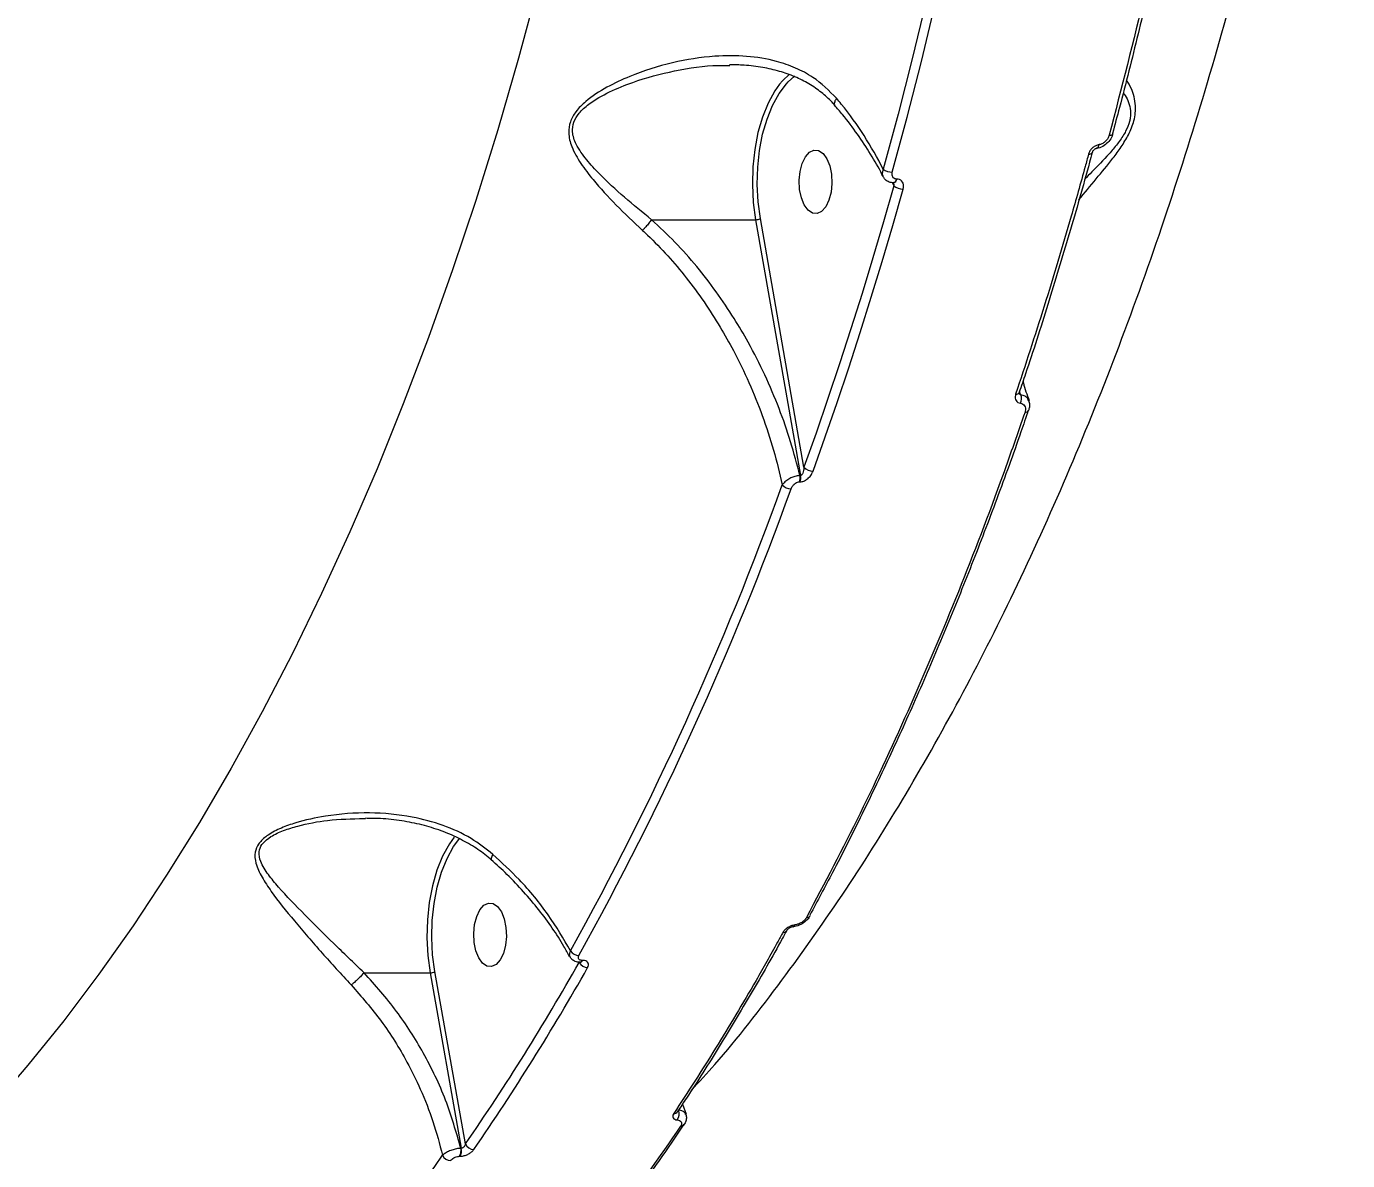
# Model space of a CAD drawing. Header units: millimetres. Extents: x -5517 to 6387, y -5295 to 6147.
# Drawn here: x 2621.5 to 2808.2, y 1159 to 1319.3 of the extents above; entities that cross this region are included whole.
import ezdxf

# ---------------------------------------------------------------- set-up
doc = ezdxf.new("R2010")
doc.units = ezdxf.units.MM
for name, color, linetype in [('DIKOM_ОБЪЕКТ', 7, 'Continuous'), ('DIKOM_РАЗМЕР_ЗОНА', 7, 'Continuous'), ('DIKOM_РАЗМЕР_ОБЪЕКТА', 7, 'Continuous')]:
    doc.layers.add(name, color=color, linetype=linetype)
doc.styles.add('style1', font='arial.ttf', dxfattribs={"width": 0.8})
doc.dimstyles.new('1-50', dxfattribs={"dimtxt": 300, "dimasz": 200, "dimexe": 100, "dimexo": 0, "dimgap": 100, "dimtad": 1, "dimtxsty": 'style1', "dimcen": 200, "dimclrd": 7, "dimclre": 7, "dimclrt": 7, "dimadec": 1, "dimazin": 2, "dimtfac": 1, "dimtmove": 0, "dimatfit": 2, "dimfxl": 0, "dimlwd": 25, "dimlwe": 18, "dimarcsym": 0})

# ---------------------------------------------------------------- blocks, each defined once
blk = doc.blocks.new('*D0')
at = {"layer": 'Defpoints', "color": 0, "transparency": 16777216}
for p in [(3079.07, 4135.26), (-4405.35, -2652.69), (-1397.56, -2652.69)]:
    blk.add_point(p, dxfattribs=at)
at = {"layer": 'DIKOM_РАЗМЕР_ОБЪЕКТА', "color": 7, "lineweight": 18, "transparency": 16777216}
for p, q in [((3079.07, 4135.26), (-4505.35, 4135.26)), ((-1397.56, -2652.69), (-4505.35, -2652.69))]:
    blk.add_line(p, q, dxfattribs=at)
at = {"layer": 'DIKOM_РАЗМЕР_ОБЪЕКТА', "color": 7, "lineweight": 25, "transparency": 16777216}
blk.add_line((-4405.35, 3935.26), (-4405.35, -2452.69), dxfattribs=at)
at = {"layer": 'DIKOM_РАЗМЕР_ОБЪЕКТА', "color": 7, "transparency": 16777216}
for points in [[(-4438.68, 3935.26), (-4372.02, 3935.26), (-4405.35, 4135.26)], [(-4438.68, -2452.69), (-4372.02, -2452.69), (-4405.35, -2652.69)]]:
    blk.add_solid(points, dxfattribs=at)
at = {"layer": 'DIKOM_РАЗМЕР_ОБЪЕКТА', "color": 7, "transparency": 16777216, "insert": (-4658.52, 741.29), "char_height": 300, "attachment_point": 5, "rotation": 90, "style": 'style1'}
blk.add_mtext('6800', dxfattribs=at)
blk = doc.blocks.new('*D1')
at = {"layer": 'Defpoints', "color": 0, "transparency": 16777216}
for p in [(2817.72, 6146.72), (-5067.27, -4152.08), (-1897.56, -4152.08)]:
    blk.add_point(p, dxfattribs=at)
at = {"layer": 'DIKOM_РАЗМЕР_ЗОНА', "color": 7, "lineweight": 18, "transparency": 16777216}
for p, q in [((2817.72, 6146.72), (-5167.27, 6146.72)), ((-1897.56, -4152.08), (-5167.27, -4152.08))]:
    blk.add_line(p, q, dxfattribs=at)
at = {"layer": 'DIKOM_РАЗМЕР_ЗОНА', "color": 7, "lineweight": 25, "transparency": 16777216}
blk.add_line((-5067.27, 5946.72), (-5067.27, -3952.08), dxfattribs=at)
at = {"layer": 'DIKOM_РАЗМЕР_ЗОНА', "color": 7, "transparency": 16777216}
for points in [[(-5100.61, 5946.72), (-5033.94, 5946.72), (-5067.27, 6146.72)], [(-5100.61, -3952.08), (-5033.94, -3952.08), (-5067.27, -4152.08)]]:
    blk.add_solid(points, dxfattribs=at)
at = {"layer": 'DIKOM_РАЗМЕР_ЗОНА', "color": 7, "transparency": 16777216, "insert": (-5320.45, 939.42), "char_height": 300, "attachment_point": 5, "rotation": 90, "style": 'style1'}
blk.add_mtext('10200', dxfattribs=at)
blk = doc.blocks.new('*D2')
at = {"layer": 'Defpoints', "color": 0, "transparency": 16777216}
for p in [(4491.49, 3838.97), (-2445.56, 374.31), (4491.49, -4687.8)]:
    blk.add_point(p, dxfattribs=at)
at = {"layer": 'DIKOM_РАЗМЕР_ОБЪЕКТА', "color": 7, "lineweight": 18, "transparency": 16777216}
for p, q in [((4491.49, 3838.97), (4491.49, -4787.8)), ((-2445.56, 374.31), (-2445.56, -4787.8))]:
    blk.add_line(p, q, dxfattribs=at)
at = {"layer": 'DIKOM_РАЗМЕР_ОБЪЕКТА', "color": 7, "lineweight": 25, "transparency": 16777216}
blk.add_line((-2245.56, -4687.8), (4291.49, -4687.8), dxfattribs=at)
at = {"layer": 'DIKOM_РАЗМЕР_ОБЪЕКТА', "color": 7, "transparency": 16777216}
for points in [[(-2245.56, -4654.47), (-2245.56, -4721.14), (-2445.56, -4687.8)], [(4291.49, -4654.47), (4291.49, -4721.14), (4491.49, -4687.8)]]:
    blk.add_solid(points, dxfattribs=at)
at = {"layer": 'DIKOM_РАЗМЕР_ОБЪЕКТА', "color": 7, "transparency": 16777216, "insert": (1022.97, -4434.63), "char_height": 300, "attachment_point": 5, "style": 'style1'}
blk.add_mtext('6900', dxfattribs=at)
blk = doc.blocks.new('*D3')
at = {"layer": 'Defpoints', "color": 0, "transparency": 16777216}
for p in [(6386.85, 4728.17), (-4131.44, -152.69), (6386.85, -5195.35)]:
    blk.add_point(p, dxfattribs=at)
at = {"layer": 'DIKOM_РАЗМЕР_ЗОНА', "color": 7, "lineweight": 18, "transparency": 16777216}
for p, q in [((6386.85, 4728.17), (6386.85, -5295.35)), ((-4131.44, -152.69), (-4131.44, -5295.35))]:
    blk.add_line(p, q, dxfattribs=at)
at = {"layer": 'DIKOM_РАЗМЕР_ЗОНА', "color": 7, "lineweight": 25, "transparency": 16777216}
blk.add_line((-3931.44, -5195.35), (6186.85, -5195.35), dxfattribs=at)
at = {"layer": 'DIKOM_РАЗМЕР_ЗОНА', "color": 7, "transparency": 16777216}
for points in [[(-3931.44, -5162.02), (-3931.44, -5228.69), (-4131.44, -5195.35)], [(6186.85, -5162.02), (6186.85, -5228.69), (6386.85, -5195.35)]]:
    blk.add_solid(points, dxfattribs=at)
at = {"layer": 'DIKOM_РАЗМЕР_ЗОНА', "color": 7, "transparency": 16777216, "insert": (1127.71, -4942.18), "char_height": 300, "attachment_point": 5, "style": 'style1'}
blk.add_mtext('10500', dxfattribs=at)

msp = doc.modelspace()

# ---------------------------------------------------------------- linework, layer by layer
at = {"layer": 'DIKOM_ОБЪЕКТ', "color": 7, "linetype": 'Continuous', "lineweight": 15}
for p, q in [((2775.034, 1304.083), (2775.039, 1304.118)), ((2744.517, 1297.706), (2744.489, 1297.706)), ((2743.913, 1297.187), (2744.097, 1296.768)), ((2744.064, 1297.181), (2744.036, 1297.181)), ((2709.858, 1291.959), (2724.567, 1291.959)), ((2724.567, 1291.959), (2730.909, 1255.804)), ((2731.4, 1256.999), (2725.239, 1292.121)), ((2730.753, 1254.904), (2730.842, 1254.904)), ((2730.909, 1255.804), (2730.82, 1255.804)), ((2669.221, 1207.334), (2669.432, 1207.345)), ((2732.267, 1193.599), (2732.289, 1193.649)), ((2729.863, 1192.03), (2729.854, 1192.029)), ((2700.123, 1187.282), (2700.076, 1187.282)), ((2669.244, 1185.541), (2678.577, 1185.541)), ((2678.577, 1185.541), (2682.985, 1160.74)), ((2683.577, 1161.351), (2679.249, 1185.703)), ((2699.775, 1187.021), (2699.728, 1187.021)), ((2714.217, 1166.969), (2714.739, 1165.54)), ((2713.513, 1165.884), (2713.506, 1165.875)), ((2714.466, 1164.072), (2714.498, 1164.126)), ((2682.736, 1159.609), (2682.804, 1159.609)), ((2682.985, 1160.74), (2682.916, 1160.74))]:
    msp.add_line(p, q, dxfattribs=at)
at = {"layer": 'DIKOM_ОБЪЕКТ', "color": 7, "linetype": 'Continuous', "lineweight": 15, "flags": 128}
for points in [[(2756.933, 1363.296), (2755.446, 1355.031), (2753.871, 1346.829), (2752.208, 1338.692), (2750.458, 1330.625), (2748.622, 1322.63), (2746.7, 1314.711), (2744.693, 1306.872), (2742.603, 1299.116)], [(2743.878, 1298.678), (2745.973, 1306.451), (2747.985, 1314.307), (2749.911, 1322.243), (2751.751, 1330.256), (2753.505, 1338.341), (2755.172, 1346.496), (2756.75, 1354.717), (2758.24, 1363)], [(2693.853, 1325.11), (2691.067, 1314.791), (2688.12, 1304.642), (2685.014, 1294.671), (2681.754, 1284.89), (2678.341, 1275.306), (2674.779, 1265.928), (2671.072, 1256.766), (2667.222, 1247.828), (2663.234, 1239.121), (2659.111, 1230.655), (2654.857, 1222.437), (2650.476, 1214.475), (2645.972, 1206.776), (2641.349, 1199.347), (2636.611, 1192.195), (2631.764, 1185.327), (2626.81, 1178.75), (2621.756, 1172.468), (2616.605, 1166.489)], [(2729.337, 1312.542), (2728.357, 1311.601), (2727.948, 1311.113)], [(2727.948, 1311.113), (2727.284, 1310.176), (2726.336, 1308.45), (2725.535, 1306.464), (2724.899, 1304.264), (2724.443, 1301.901), (2724.178, 1299.431), (2724.11, 1296.911), (2724.241, 1294.401), (2724.567, 1291.959)], [(2725.239, 1292.121), (2724.923, 1294.489), (2724.796, 1296.923), (2724.862, 1299.366), (2725.119, 1301.761), (2725.561, 1304.052), (2726.177, 1306.186), (2726.954, 1308.112), (2727.873, 1309.785), (2728.913, 1311.167), (2729.189, 1311.462)], [(2729.189, 1311.462), (2730.049, 1312.225), (2730.089, 1312.254)], [(2774.53, 1303.883), (2774.682, 1303.891), (2774.812, 1303.916), (2774.915, 1303.955), (2774.989, 1304.009), (2775.031, 1304.074), (2775.034, 1304.083)], [(2735.041, 1299.561), (2735.287, 1298.372), (2735.349, 1297.097), (2735.224, 1295.839), (2734.922, 1294.701), (2734.467, 1293.774), (2733.896, 1293.133), (2733.254, 1292.831), (2732.596, 1292.892), (2731.972, 1293.311), (2731.435, 1294.054), (2731.027, 1295.061), (2730.782, 1296.25), (2730.719, 1297.525), (2730.844, 1298.783), (2731.146, 1299.921), (2731.602, 1300.848), (2732.173, 1301.489), (2732.814, 1301.791), (2733.473, 1301.73), (2734.096, 1301.311), (2734.634, 1300.568), (2735.041, 1299.561)], [(2771.614, 1301.233), (2771.772, 1301.242), (2771.906, 1301.269), (2772.011, 1301.312), (2772.083, 1301.37), (2772.121, 1301.441), (2772.121, 1301.442)], [(2772.76, 1302.029), (2772.759, 1302.029), (2772.75, 1302.028)], [(2773.07, 1302.554), (2773.038, 1302.388), (2772.988, 1302.247), (2772.924, 1302.138), (2772.846, 1302.064), (2772.76, 1302.029)], [(2744.097, 1296.768), (2742.636, 1291.65), (2741.139, 1286.571), (2739.605, 1281.534), (2738.035, 1276.539), (2736.429, 1271.587), (2734.787, 1266.679), (2733.111, 1261.816), (2731.4, 1256.999)], [(2732.679, 1256.426), (2734.394, 1261.254), (2736.075, 1266.129), (2737.72, 1271.049), (2739.33, 1276.012), (2740.903, 1281.019), (2742.441, 1286.068), (2743.942, 1291.159), (2745.407, 1296.289)], [(2761.311, 1267.311), (2761.468, 1267.322), (2761.604, 1267.353), (2761.711, 1267.404), (2761.786, 1267.472), (2761.825, 1267.549)], [(2763.143, 1264.981), (2763.145, 1264.986), (2763.154, 1265.026)], [(2681.958, 1204.695), (2681.294, 1203.758), (2680.346, 1202.032), (2679.544, 1200.046), (2678.908, 1197.846), (2678.452, 1195.483), (2678.188, 1193.013), (2678.12, 1190.493), (2678.25, 1187.983), (2678.577, 1185.541)], [(2679.249, 1185.703), (2678.932, 1188.071), (2678.806, 1190.505), (2678.871, 1192.948), (2679.128, 1195.344), (2679.57, 1197.635), (2680.187, 1199.768), (2680.964, 1201.694), (2681.883, 1203.368), (2682.765, 1204.567)], [(2689.051, 1193.143), (2689.296, 1191.954), (2689.359, 1190.679), (2689.234, 1189.422), (2688.932, 1188.283), (2688.476, 1187.356), (2687.905, 1186.716), (2687.264, 1186.414), (2686.605, 1186.475), (2685.982, 1186.894), (2685.444, 1187.636), (2685.037, 1188.643), (2684.791, 1189.832), (2684.729, 1191.107), (2684.854, 1192.365), (2685.156, 1193.504), (2685.611, 1194.431), (2686.182, 1195.071), (2686.824, 1195.373), (2687.482, 1195.312), (2688.106, 1194.893), (2688.643, 1194.15), (2689.051, 1193.143)]]:
    msp.add_lwpolyline(points, dxfattribs=at)
at = {"layer": 'DIKOM_ОБЪЕКТ', "color": 7, "linetype": 'Continuous', "lineweight": 15}
for centre, radius, start, end in [((2743.881, 1300.762), 2.084, 232.15485, 269.91182), ((2743.894, 1297.761), 0.597, 283.90472, 354.71338), ((2743.928, 1297.758), 0.591, 282.64245, 354.94286), ((2745.396, 1298.291), 2.002, 229.54126, 270.30082), ((2724.583, 1293.368), 1.41, 269.37283, 297.76282), ((2760.575, 1266.7), 1.561, 334.1049, 18.96306), ((2762.72, 1265.246), 0.499, 259.92493, 327.91455), ((2732.685, 1258.152), 1.726, 221.89325, 269.80455), ((2301.653, 1408.677), 453.693, 330.98874, 340.13043), ((2729.599, 1255.691), 1.752, 223.90298, 269.39304), ((2729.039, 1255.484), 1.81, 341.31101, 10.1702), ((2729.127, 1255.484), 1.811, 341.32404, 10.17226), ((2301.946, 1408.484), 454.704, 330.98878, 340.13031), ((2731.806, 1193.898), 0.549, 264.23688, 327.01195), ((2728.476, 1191.768), 0.546, 264.02857, 328.05747), ((2729.765, 1192.356), 0.34, 286.71642, 349.77754), ((2699.641, 1189.397), 1.436, 211.61677, 268.1871), ((2699.68, 1187.445), 0.427, 276.36896, 337.59995), ((2699.73, 1187.444), 0.425, 275.46059, 337.70078), ((2678.592, 1186.95), 1.41, 269.36885, 297.76209), ((2401.426, 1355.753), 342.638, 325.43316, 330.49625), ((2401.912, 1355.419), 343.463, 325.43321, 330.49619), ((2700.876, 1187.682), 1.413, 208.39263, 268.38318), ((2713.042, 1166.214), 0.574, 265.69529, 325.88519), ((2712.344, 1165.625), 1.439, 322.10473, 22.27029), ((2714, 1164.425), 0.584, 266.26186, 322.85069), ((2684.795, 1161.874), 1.326, 203.23516, 267.68411), ((2478.535, 1298.204), 244.73, 310.98449, 325.54497), ((2681.528, 1160.328), 1.33, 205.96113, 267.49539), ((2681.337, 1160.412), 1.613, 330.13488, 11.7086), ((2681.405, 1160.413), 1.613, 330.13449, 11.70311)]:
    msp.add_arc(centre, radius, start, end, dxfattribs=at)
for points, knots in [([(2715.485, 1168.917), (2716.598, 1170.13), (2720.983, 1174.909), (2728.309, 1184.346), (2737.339, 1197.064), (2745.886, 1210.69), (2753.968, 1225.051), (2761.706, 1240.4), (2769.062, 1256.721), (2776.001, 1273.978), (2782.373, 1291.804), (2788.171, 1310.124), (2793.399, 1328.857), (2798.139, 1348.295), (2802.354, 1368.402), (2806.017, 1389.121), (2809.053, 1410.016), (2811.464, 1431.012), (2813.268, 1452.035), (2814.494, 1473.407), (2815.112, 1495.068), (2815.111, 1516.949), (2814.522, 1537.055), (2813.545, 1555.363), (2812.648, 1566.339), (2812.199, 1571.833)], [0, 0, 0, 0, 0.0156973, 0.0618721, 0.1080096, 0.1528784, 0.1977815, 0.2426503, 0.2888188, 0.3350248, 0.3811934, 0.4261359, 0.471113, 0.5160556, 0.5622975, 0.608577, 0.654819, 0.6998738, 0.7449631, 0.790018, 0.8363724, 0.8827643, 0.9291188, 0.9645261, 1, 1, 1, 1]), ([(2791.21, 1386.532), (2790.151, 1379.454), (2788.032, 1365.298), (2784.109, 1344.444), (2779.684, 1323.88), (2776.248, 1310.548), (2774.53, 1303.883)], [0, 0, 0, 0, 0.2485966, 0.4971932, 0.7485965, 1, 1, 1, 1]), ([(2791.654, 1386.682), (2791.489, 1385.48), (2790.812, 1380.561), (2789.465, 1372.006), (2787.61, 1361.025), (2785.59, 1350.146), (2783.419, 1339.371), (2781.098, 1328.711), (2778.618, 1318.187), (2776.581, 1309.991), (2775.322, 1305.355), (2774.989, 1304.13)], [0, 0, 0, 0, 0.041991, 0.1719664, 0.3020591, 0.4322408, 0.562483, 0.6927561, 0.8230217, 0.9532501, 1, 1, 1, 1]), ([(2736.005, 1309.113), (2734.939, 1310.176), (2733.21, 1311.902), (2730.209, 1313.457), (2727.101, 1314.542), (2723.274, 1315.164), (2718.322, 1315.155), (2712.731, 1314.266), (2707.605, 1312.645), (2703.509, 1310.729), (2700.902, 1309.065), (2699.173, 1307.345), (2698.301, 1305.813), (2698.051, 1304.076), (2698.575, 1302.054), (2699.832, 1299.869), (2701.934, 1297.13), (2704.818, 1293.986), (2707.315, 1291.639), (2708.574, 1290.455)], [0, 0, 0, 0, 0.074258, 0.1205073, 0.1678166, 0.2375799, 0.3094459, 0.4056712, 0.5047069, 0.5602502, 0.6168556, 0.6484777, 0.6753886, 0.7024602, 0.7386874, 0.7871107, 0.836819, 0.9176547, 1, 1, 1, 1]), ([(2709.858, 1291.959), (2708.567, 1293.011), (2705.965, 1295.134), (2702.922, 1297.94), (2700.638, 1300.414), (2699.249, 1302.348), (2698.593, 1304.181), (2698.776, 1305.758), (2699.629, 1307.133), (2701.345, 1308.644), (2703.943, 1310.094), (2708.002, 1311.747), (2713.151, 1313.103), (2717.791, 1313.833), (2720.371, 1313.761), (2720.901, 1313.746)], [0, 0, 0, 0, 0.1152449, 0.2323561, 0.3000495, 0.3688647, 0.4169821, 0.4518028, 0.4866009, 0.528832, 0.6059772, 0.6853167, 0.8228419, 0.9636323, 1, 1, 1, 1]), ([(2735.722, 1308.126), (2735.607, 1308.27), (2735.061, 1308.952), (2733.858, 1309.98), (2732.113, 1311.202), (2730.122, 1312.2), (2727.93, 1312.965), (2725.528, 1313.514), (2723.171, 1313.826), (2721.589, 1313.835), (2720.9, 1313.839)], [0, 0, 0, 0, 0.0336502, 0.1603744, 0.2933055, 0.4316429, 0.5745672, 0.7205592, 0.8783738, 1, 1, 1, 1]), ([(2770.249, 1294.789), (2771.055, 1295.76), (2772.619, 1297.645), (2774.697, 1300.139), (2776.235, 1302.236), (2777.331, 1304.013), (2778.171, 1306.083), (2778.315, 1307.933), (2778.062, 1309.366), (2777.636, 1310.66), (2777.209, 1311.312), (2776.96, 1311.693)], [0, 0, 0, 0, 0.1744311, 0.3386375, 0.4220509, 0.507816, 0.6051375, 0.7178561, 0.7993013, 0.8826705, 1, 1, 1, 1]), ([(2736.005, 1309.113), (2735.991, 1309.093), (2735.873, 1308.923), (2735.714, 1308.622), (2735.643, 1308.304), (2735.729, 1308.202), (2735.765, 1308.16)], [0, 0, 0, 0, 0.0465704, 0.3949273, 0.7492003, 1, 1, 1, 1]), ([(2742.603, 1299.116), (2741.743, 1300.703), (2740.056, 1303.814), (2737.638, 1307.124), (2736.229, 1308.84), (2736.005, 1309.113)], [0, 0, 0, 0, 0.4665327, 0.9150162, 1, 1, 1, 1]), ([(2776.507, 1309.895), (2776.561, 1309.836), (2776.818, 1309.553), (2777.174, 1308.794), (2777.537, 1307.714), (2777.566, 1306.653), (2777.347, 1305.552), (2777.046, 1304.797), (2776.454, 1303.722), (2775.681, 1302.619), (2774.122, 1300.791), (2772.514, 1299.149), (2771.403, 1298.024), (2771.072, 1297.69)], [0, 0, 0, 0, 0.0272596, 0.1301987, 0.2351111, 0.3387493, 0.370449, 0.4637459, 0.4859147, 0.5887094, 0.6963302, 0.9096622, 1, 1, 1, 1]), ([(2742.561, 1298.067), (2742.514, 1298.167), (2742.02, 1299.22), (2740.835, 1301.225), (2738.984, 1304.051), (2737.266, 1306.367), (2736.099, 1307.704), (2735.718, 1308.141)], [0, 0, 0, 0, 0.0291527, 0.3074357, 0.5861213, 0.8646532, 1, 1, 1, 1]), ([(2775.023, 1304.087), (2775.015, 1304.043), (2774.955, 1303.73), (2774.634, 1303.17), (2774.017, 1302.53), (2773.344, 1302.131), (2772.904, 1302.08), (2772.754, 1302.062)], [0, 0, 0, 0, 0.042008, 0.3045846, 0.5762938, 0.8565529, 1, 1, 1, 1]), ([(2774.53, 1303.883), (2774.475, 1303.732), (2774.366, 1303.431), (2774.036, 1303.029), (2773.628, 1302.724), (2773.287, 1302.591), (2773.104, 1302.56), (2773.07, 1302.554)], [0, 0, 0, 0, 0.2363666, 0.4725916, 0.7091458, 0.9458277, 1, 1, 1, 1]), ([(2771.614, 1301.233), (2771.453, 1300.644), (2770.649, 1297.698), (2768.613, 1290.48), (2765.395, 1279.69), (2762.673, 1271.439), (2761.311, 1267.311)], [0, 0, 0, 0, 0.0507685, 0.2538473, 0.6266956, 1, 1, 1, 1]), ([(2772.113, 1301.444), (2771.993, 1300.99), (2770.966, 1297.112), (2768.895, 1289.94), (2765.881, 1279.966), (2763.511, 1272.505), (2762.11, 1268.425), (2761.811, 1267.554)], [0, 0, 0, 0, 0.0388581, 0.3322966, 0.6263641, 0.9201824, 1, 1, 1, 1]), ([(2773.07, 1302.554), (2773.036, 1302.548), (2772.854, 1302.517), (2772.516, 1302.385), (2772.108, 1302.081), (2771.779, 1301.682), (2771.669, 1301.382), (2771.614, 1301.233)], [0, 0, 0, 0, 0.0535452, 0.289803, 0.5263478, 0.7631298, 1, 1, 1, 1]), ([(2772.751, 1302.025), (2772.732, 1302.022), (2772.684, 1302.017), (2772.554, 1301.963), (2772.412, 1301.868), (2772.282, 1301.741), (2772.182, 1301.599), (2772.131, 1301.486), (2772.124, 1301.447), (2772.122, 1301.44)], [0, 0, 0, 0, 0.1168619, 0.2956041, 0.45338, 0.6162213, 0.7885224, 0.9598205, 1, 1, 1, 1]), ([(2742.603, 1299.116), (2742.553, 1298.963), (2742.444, 1298.632), (2742.456, 1298.266), (2742.565, 1298.113), (2742.588, 1298.081)], [0, 0, 0, 0, 0.4072225, 0.8788786, 1, 1, 1, 1]), ([(2744.037, 1297.196), (2743.991, 1297.191), (2743.738, 1297.167), (2743.278, 1297.326), (2742.807, 1297.649), (2742.652, 1297.962), (2742.595, 1298.078)], [0, 0, 0, 0, 0.0749167, 0.4172226, 0.7842033, 1, 1, 1, 1]), ([(2744.489, 1297.706), (2744.398, 1297.716), (2744.217, 1297.735), (2744.008, 1297.885), (2743.87, 1298.109), (2743.82, 1298.386), (2743.86, 1298.585), (2743.878, 1298.678)], [0, 0, 0, 0, 0.1951365, 0.3900601, 0.5932972, 0.8111391, 1, 1, 1, 1]), ([(2745.407, 1296.289), (2745.434, 1296.424), (2745.494, 1296.713), (2745.423, 1297.115), (2745.224, 1297.443), (2744.917, 1297.663), (2744.65, 1297.691), (2744.517, 1297.706)], [0, 0, 0, 0, 0.1890281, 0.4045122, 0.6068295, 0.8033805, 1, 1, 1, 1]), ([(2744.029, 1297.178), (2744.049, 1297.114), (2744.091, 1296.982), (2744.095, 1296.841), (2744.097, 1296.768)], [0, 0, 0, 0, 0.4848772, 1, 1, 1, 1]), ([(2709.855, 1291.957), (2709.74, 1291.795), (2709.508, 1291.471), (2709.099, 1290.992), (2708.783, 1290.657), (2708.623, 1290.502), (2708.574, 1290.455)], [0, 0, 0, 0, 0.3252689, 0.6505265, 0.892542, 1, 1, 1, 1]), ([(2709.855, 1291.957), (2709.856, 1291.958), (2709.856, 1291.958), (2709.857, 1291.959), (2709.858, 1291.959), (2709.858, 1291.959)], [0, 0, 0, 0, 0.3048775, 0.6894152, 1, 1, 1, 1]), ([(2730.82, 1255.804), (2730.408, 1257.395), (2729.583, 1260.577), (2727.912, 1265.329), (2725.918, 1270.036), (2723.761, 1274.28), (2721.458, 1278.196), (2719.052, 1281.787), (2716.266, 1285.395), (2713.225, 1288.84), (2710.978, 1290.918), (2709.855, 1291.957)], [0, 0, 0, 0, 0.1183271, 0.2366523, 0.3581431, 0.4796268, 0.5712578, 0.6768291, 0.7823872, 0.8912053, 1, 1, 1, 1]), ([(2708.574, 1290.455), (2708.819, 1290.228), (2710.051, 1289.086), (2712.173, 1286.895), (2715.738, 1282.667), (2718.828, 1278.145), (2721.656, 1273.119), (2723.676, 1268.954), (2725.57, 1264.25), (2727.171, 1259.416), (2727.948, 1256.123), (2728.337, 1254.476)], [0, 0, 0, 0, 0.0242952, 0.1222469, 0.2202166, 0.421515, 0.5118876, 0.6322349, 0.7525906, 0.8762951, 1, 1, 1, 1]), ([(2761.827, 1267.543), (2761.82, 1267.523), (2761.796, 1267.461), (2761.803, 1267.42), (2761.8, 1267.43), (2761.799, 1267.432)], [0, 0, 0, 0, 0.2640734, 0.8300331, 1, 1, 1, 1]), ([(2762.051, 1267.207), (2762.023, 1267.272), (2761.957, 1267.429), (2761.892, 1267.586), (2761.853, 1267.679)], [0, 0, 0, 0, 0.4083592, 1, 1, 1, 1]), ([(2762.353, 1269.142), (2762.371, 1269.062), (2762.569, 1268.161), (2762.91, 1267.233), (2763.219, 1266.388)], [0, 0, 0, 0, 0.0893974, 1, 1, 1, 1]), ([(2761.311, 1267.311), (2761.295, 1267.26), (2761.236, 1267.063), (2761.221, 1266.732), (2761.347, 1266.378), (2761.6, 1266.116), (2761.852, 1266.051), (2761.979, 1266.019)], [0, 0, 0, 0, 0.0825897, 0.3217215, 0.5513435, 0.775607, 1, 1, 1, 1]), ([(2762.051, 1267.207), (2762.011, 1267.22), (2761.966, 1267.235), (2761.887, 1267.297), (2761.83, 1267.358), (2761.805, 1267.432), (2761.798, 1267.452)], [0, 0, 0, 0, 0.3501277, 0.4038399, 0.8376682, 1, 1, 1, 1]), ([(2761.979, 1266.019), (2762.103, 1265.987), (2762.353, 1265.923), (2762.603, 1265.665), (2762.724, 1265.318), (2762.707, 1264.995), (2762.648, 1264.804), (2762.633, 1264.755)], [0, 0, 0, 0, 0.2256553, 0.4513795, 0.6801812, 0.9176119, 1, 1, 1, 1]), ([(2763.136, 1266.36), (2763.11, 1266.453), (2763.035, 1266.724), (2762.667, 1267.045), (2762.256, 1267.153), (2762.051, 1267.207)], [0, 0, 0, 0, 0.2085656, 0.6034262, 1, 1, 1, 1]), ([(2763.127, 1266.388), (2763.164, 1266.309), (2763.302, 1266.02), (2763.301, 1265.517), (2763.17, 1265.14), (2763.117, 1264.989)], [0, 0, 0, 0, 0.1851125, 0.6726895, 1, 1, 1, 1]), ([(2762.633, 1264.755), (2761.604, 1261.803), (2758.594, 1253.17), (2753.281, 1239.287), (2746.539, 1223.311), (2739.397, 1207.904), (2734.3, 1198.203), (2731.751, 1193.352)], [0, 0, 0, 0, 0.1144544, 0.3347651, 0.5550752, 0.7775376, 1, 1, 1, 1]), ([(2763.099, 1265.043), (2762.752, 1264.016), (2761.317, 1259.769), (2758.656, 1252.478), (2755.115, 1243.177), (2751.433, 1234.072), (2747.624, 1225.157), (2743.689, 1216.443), (2739.63, 1207.949), (2735.817, 1200.342), (2733.305, 1195.672), (2732.231, 1193.674)], [0, 0, 0, 0, 0.0394556, 0.1631939, 0.2870598, 0.4110252, 0.5350591, 0.6591312, 0.7832054, 0.907245, 1, 1, 1, 1]), ([(3088.312, 1259.446), (3086.211, 1258.221), (3078.779, 1253.887), (3065.91, 1246.667), (3049.678, 1237.871), (3033.328, 1229.372), (3016.873, 1221.163), (3000.314, 1213.248), (2983.659, 1205.629), (2966.91, 1198.309), (2950.074, 1191.288), (2933.156, 1184.57), (2916.159, 1178.154), (2899.09, 1172.044), (2881.952, 1166.24), (2864.752, 1160.745), (2847.493, 1155.558), (2830.181, 1150.682), (2812.821, 1146.117), (2795.417, 1141.864), (2777.975, 1137.925), (2760.499, 1134.299), (2742.994, 1130.989), (2725.466, 1127.991), (2707.918, 1125.321), (2692.553, 1123.218), (2683.028, 1122.136), (2679.367, 1121.72)], [0, 0, 0, 0, 0.0165874, 0.0586667, 0.1007239, 0.1427436, 0.1847251, 0.2266672, 0.2685691, 0.3104303, 0.3522497, 0.3940271, 0.4357615, 0.4774528, 0.5191001, 0.5607035, 0.6022627, 0.6437776, 0.6852476, 0.7266731, 0.7680544, 0.8093911, 0.850684, 0.8919334, 0.9331395, 0.9743031, 1, 1, 1, 1]), ([(2730.842, 1254.904), (2730.903, 1254.907), (2731.114, 1254.918), (2731.502, 1255.053), (2731.967, 1255.367), (2732.407, 1255.834), (2732.583, 1256.217), (2732.679, 1256.426)], [0, 0, 0, 0, 0.0795798, 0.2756914, 0.4707495, 0.7105469, 1, 1, 1, 1]), ([(2731.4, 1256.999), (2731.385, 1256.837), (2731.359, 1256.551), (2731.256, 1256.192), (2731.147, 1255.971), (2731.049, 1255.861), (2730.978, 1255.812), (2730.929, 1255.806), (2730.909, 1255.804)], [0, 0, 0, 0, 0.3509377, 0.6182515, 0.8028884, 0.8792964, 0.9492379, 1, 1, 1, 1]), ([(2730.82, 1255.804), (2730.739, 1255.798), (2730.474, 1255.78), (2729.986, 1255.657), (2729.379, 1255.392), (2728.815, 1255.019), (2728.487, 1254.689), (2728.357, 1254.505), (2728.337, 1254.476)], [0, 0, 0, 0, 0.0891783, 0.293658, 0.4896092, 0.716383, 0.9546, 1, 1, 1, 1]), ([(2729.581, 1253.939), (2729.645, 1254.078), (2729.759, 1254.323), (2730.043, 1254.62), (2730.334, 1254.813), (2730.578, 1254.896), (2730.713, 1254.902), (2730.753, 1254.904)], [0, 0, 0, 0, 0.3025903, 0.5347136, 0.7254713, 0.9171304, 1, 1, 1, 1]), ([(2687.458, 1202.275), (2686.448, 1203.06), (2684.282, 1204.746), (2680.39, 1206.48), (2675.578, 1207.776), (2669.962, 1208.287), (2664.395, 1207.889), (2660.227, 1206.984), (2657.518, 1206.026), (2655.735, 1205.12), (2654.743, 1204.269), (2654.13, 1203.45), (2653.726, 1202.456), (2653.908, 1200.855), (2654.78, 1199.023), (2656.556, 1196.355), (2659.368, 1192.862), (2662.571, 1189.152), (2665.311, 1186.091), (2666.717, 1184.581), (2667.423, 1183.822)], [0, 0, 0, 0, 0.0590558, 0.1267715, 0.1965289, 0.2899965, 0.3861933, 0.4527696, 0.4864316, 0.5209059, 0.548914, 0.5542505, 0.5800465, 0.6152111, 0.6617349, 0.7094937, 0.8061405, 0.9056046, 0.9525541, 1, 1, 1, 1]), ([(2669.242, 1185.54), (2669.242, 1185.54), (2667.767, 1186.958), (2664.859, 1189.752), (2660.775, 1193.811), (2657.706, 1196.961), (2655.666, 1199.412), (2654.623, 1201.045), (2654.282, 1202.505), (2654.616, 1203.41), (2655.179, 1204.141), (2656.139, 1204.897), (2657.877, 1205.684), (2660.557, 1206.506), (2664.362, 1207.236), (2667.504, 1207.3), (2669.221, 1207.334)], [0, 0, 0, 0, 0.0000243, 0.1388331, 0.2813247, 0.4275303, 0.494719, 0.5630274, 0.6112732, 0.6455639, 0.6526452, 0.6903113, 0.7374431, 0.7864492, 0.8832965, 1, 1, 1, 1]), ([(2687.188, 1201.5), (2687.056, 1201.624), (2686.333, 1202.306), (2684.801, 1203.344), (2682.579, 1204.612), (2680.097, 1205.66), (2677.408, 1206.486), (2674.535, 1207.043), (2671.857, 1207.358), (2670.137, 1207.362), (2669.429, 1207.364)], [0, 0, 0, 0, 0.0283425, 0.1553551, 0.2898702, 0.4317219, 0.5796983, 0.7321405, 0.8897634, 1, 1, 1, 1]), ([(2687.458, 1202.275), (2687.442, 1202.249), (2687.381, 1202.146), (2687.264, 1201.92), (2687.172, 1201.664), (2687.221, 1201.59), (2687.244, 1201.557)], [0, 0, 0, 0, 0.0711914, 0.2788379, 0.6763331, 1, 1, 1, 1]), ([(2698.418, 1188.644), (2697.428, 1190.346), (2695.42, 1193.797), (2691.611, 1198.393), (2688.712, 1201.103), (2687.458, 1202.275)], [0, 0, 0, 0, 0.3558589, 0.7214785, 1, 1, 1, 1]), ([(2698.276, 1187.79), (2698.021, 1188.28), (2697.31, 1189.644), (2695.862, 1191.873), (2693.967, 1194.457), (2691.818, 1196.993), (2689.57, 1199.366), (2687.95, 1200.83), (2687.195, 1201.513)], [0, 0, 0, 0, 0.102138, 0.2839084, 0.4672756, 0.6519972, 0.837671, 1, 1, 1, 1]), ([(2732.256, 1193.604), (2732.237, 1193.561), (2732.112, 1193.285), (2731.687, 1192.833), (2730.963, 1192.342), (2730.302, 1192.066), (2729.939, 1192.057), (2729.86, 1192.054)], [0, 0, 0, 0, 0.050843, 0.3284688, 0.6216052, 0.9180049, 1, 1, 1, 1]), ([(2731.751, 1193.352), (2731.67, 1193.228), (2731.507, 1192.981), (2731.099, 1192.654), (2730.632, 1192.413), (2730.288, 1192.319), (2730.119, 1192.298), (2730.1, 1192.295)], [0, 0, 0, 0, 0.2486886, 0.497521, 0.7389615, 0.970318, 1, 1, 1, 1]), ([(2728.419, 1191.224), (2728.168, 1190.769), (2726.915, 1188.49), (2723.782, 1182.948), (2718.933, 1174.774), (2714.978, 1168.687), (2712.999, 1165.642)], [0, 0, 0, 0, 0.0507691, 0.2538552, 0.626699, 1, 1, 1, 1]), ([(2728.931, 1191.482), (2728.74, 1191.127), (2727.118, 1188.103), (2723.955, 1182.619), (2719.431, 1175.078), (2715.938, 1169.512), (2713.929, 1166.535), (2713.5, 1165.901)], [0, 0, 0, 0, 0.0390383, 0.3324803, 0.6265492, 0.9203698, 1, 1, 1, 1]), ([(2730.1, 1192.295), (2729.924, 1192.26), (2729.582, 1192.192), (2729.085, 1191.929), (2728.669, 1191.599), (2728.502, 1191.349), (2728.419, 1191.224)], [0, 0, 0, 0, 0.2592018, 0.502176, 0.7511188, 1, 1, 1, 1]), ([(2729.855, 1192.028), (2729.85, 1192.028), (2729.806, 1192.025), (2729.68, 1191.996), (2729.494, 1191.928), (2729.292, 1191.82), (2729.109, 1191.683), (2728.982, 1191.548), (2728.951, 1191.496), (2728.937, 1191.473)], [0, 0, 0, 0, 0.0179073, 0.1624056, 0.305488, 0.4744096, 0.6566272, 0.8477803, 1, 1, 1, 1]), ([(2698.418, 1188.644), (2698.354, 1188.498), (2698.226, 1188.205), (2698.224, 1187.917), (2698.312, 1187.819), (2698.316, 1187.815)], [0, 0, 0, 0, 0.4897415, 0.9790541, 1, 1, 1, 1]), ([(2699.729, 1187.021), (2699.728, 1187.021), (2699.501, 1186.994), (2699.11, 1187.097), (2698.604, 1187.366), (2698.415, 1187.659), (2698.328, 1187.795)], [0, 0, 0, 0, 0.0004415, 0.3883054, 0.7151555, 1, 1, 1, 1]), ([(2700.076, 1187.282), (2700.013, 1187.286), (2699.858, 1187.294), (2699.661, 1187.376), (2699.53, 1187.53), (2699.496, 1187.733), (2699.563, 1187.885), (2699.596, 1187.961)], [0, 0, 0, 0, 0.1422634, 0.3570694, 0.5715218, 0.7857124, 1, 1, 1, 1]), ([(2700.836, 1186.27), (2700.886, 1186.383), (2700.986, 1186.611), (2700.936, 1186.914), (2700.739, 1187.144), (2700.446, 1187.265), (2700.215, 1187.278), (2700.123, 1187.282)], [0, 0, 0, 0, 0.2150687, 0.4299598, 0.6447289, 0.859242, 1, 1, 1, 1]), ([(2669.242, 1185.54), (2669.11, 1185.394), (2668.846, 1185.101), (2668.355, 1184.619), (2667.917, 1184.223), (2667.609, 1183.966), (2667.47, 1183.859), (2667.423, 1183.822)], [0, 0, 0, 0, 0.2487943, 0.4975784, 0.746386, 0.9126678, 1, 1, 1, 1]), ([(2669.244, 1185.541), (2669.244, 1185.541), (2669.243, 1185.541), (2669.242, 1185.54), (2669.242, 1185.54), (2669.242, 1185.54)], [0, 0, 0, 0, 0.4896046, 0.8559592, 1, 1, 1, 1]), ([(2682.916, 1160.74), (2682.263, 1163.014), (2680.939, 1167.623), (2677.793, 1174.133), (2673.947, 1180.252), (2670.825, 1183.763), (2669.244, 1185.541)], [0, 0, 0, 0, 0.251652, 0.5098608, 0.7518705, 1, 1, 1, 1]), ([(2699.857, 1187.013), (2699.854, 1187.015), (2699.85, 1187.018), (2699.793, 1187.019), (2699.771, 1187.019)], [0, 0, 0, 0, 0.6167622, 1, 1, 1, 1]), ([(2667.423, 1183.822), (2668.88, 1182.154), (2671.831, 1178.775), (2674.974, 1173.701), (2677.341, 1168.905), (2679.085, 1164.498), (2679.914, 1161.337), (2680.332, 1159.746)], [0, 0, 0, 0, 0.2398768, 0.4858738, 0.6394215, 0.818548, 1, 1, 1, 1]), ([(2712.999, 1165.642), (2712.985, 1165.621), (2712.907, 1165.496), (2712.834, 1165.271), (2712.898, 1165.01), (2713.111, 1164.815), (2713.357, 1164.766), (2713.48, 1164.741)], [0, 0, 0, 0, 0.0489531, 0.2871011, 0.5249698, 0.7625441, 1, 1, 1, 1]), ([(2714.662, 1165.515), (2714.652, 1165.567), (2714.616, 1165.772), (2714.291, 1166.027), (2713.881, 1166.123), (2713.676, 1166.171)], [0, 0, 0, 0, 0.1444632, 0.5721533, 1, 1, 1, 1]), ([(2714.662, 1165.54), (2714.687, 1165.494), (2714.804, 1165.28), (2714.786, 1164.832), (2714.675, 1164.384), (2714.505, 1164.162), (2714.448, 1164.087)], [0, 0, 0, 0, 0.1015004, 0.4665296, 0.8186235, 1, 1, 1, 1]), ([(2713.962, 1163.842), (2710.912, 1159.452), (2704.811, 1150.672), (2695.184, 1138.683), (2685.248, 1127.514), (2678.355, 1120.942), (2674.908, 1117.656)], [0, 0, 0, 0, 0.2485955, 0.4971898, 0.7485952, 1, 1, 1, 1]), ([(2714.439, 1164.154), (2713.934, 1163.393), (2711.86, 1160.268), (2708.115, 1155.034), (2703.206, 1148.46), (2698.196, 1142.161), (2693.098, 1136.123), (2687.915, 1130.352), (2682.648, 1124.877), (2678.452, 1120.728), (2675.989, 1118.505), (2675.332, 1117.913)], [0, 0, 0, 0, 0.0418658, 0.1717847, 0.3018209, 0.4319457, 0.5621285, 0.6923378, 0.8225326, 0.95268, 1, 1, 1, 1]), ([(2713.48, 1164.741), (2713.604, 1164.717), (2713.851, 1164.667), (2714.065, 1164.472), (2714.129, 1164.211), (2714.055, 1163.986), (2713.976, 1163.863), (2713.962, 1163.842)], [0, 0, 0, 0, 0.2377106, 0.4755096, 0.7137156, 0.9520088, 1, 1, 1, 1]), ([(2683.577, 1161.351), (2683.553, 1161.28), (2683.507, 1161.141), (2683.381, 1160.955), (2683.239, 1160.824), (2683.127, 1160.767), (2683.048, 1160.744), (2683.01, 1160.741), (2682.985, 1160.74)], [0, 0, 0, 0, 0.2553329, 0.4988871, 0.7167422, 0.8615758, 0.9069871, 1, 1, 1, 1]), ([(2682.916, 1160.74), (2682.814, 1160.733), (2682.52, 1160.712), (2681.966, 1160.598), (2681.312, 1160.373), (2680.717, 1160.075), (2680.46, 1159.855), (2680.332, 1159.746)], [0, 0, 0, 0, 0.1131662, 0.3259337, 0.5479865, 0.7754446, 1, 1, 1, 1]), ([(2681.47, 1159), (2681.529, 1159.071), (2681.649, 1159.214), (2681.937, 1159.403), (2682.259, 1159.539), (2682.536, 1159.602), (2682.684, 1159.607), (2682.736, 1159.609)], [0, 0, 0, 0, 0.2288724, 0.4578565, 0.6785177, 0.8883492, 1, 1, 1, 1]), ([(2682.804, 1159.609), (2682.88, 1159.612), (2683.107, 1159.621), (2683.532, 1159.718), (2684.027, 1159.929), (2684.468, 1160.22), (2684.651, 1160.439), (2684.742, 1160.549)], [0, 0, 0, 0, 0.1082918, 0.3204414, 0.5430736, 0.7715757, 1, 1, 1, 1])]:
    msp.add_open_spline(points, degree=3, knots=knots, dxfattribs=at)

# ---------------------------------------------------------------- dimensions: what is measured, and where the dimension line sits
at = {"layer": 'DIKOM_РАЗМЕР_ЗОНА'}
dim = msp.add_linear_dim(base=(-5067.273, -4152.084), p1=(2817.721, 6146.719), p2=(-1897.558, -4152.084), angle=90, text='10200', dimstyle='1-50', dxfattribs=at)
dim.commit()
dim.dimension.update_dxf_attribs({"geometry": '*D1', "text_midpoint": (-5067.273, 939.42), "dimtype": 160})
dim = msp.add_linear_dim(base=(6386.855, -5195.352), p1=(-4131.439, -152.689), p2=(6386.855, 4728.173), text='10500', dimstyle='1-50', dxfattribs=at)
dim.commit()
dim.dimension.update_dxf_attribs({"geometry": '*D3', "text_midpoint": (1127.708, -5195.352), "dimtype": 160})
at = {"layer": 'DIKOM_РАЗМЕР_ОБЪЕКТА'}
dim = msp.add_linear_dim(base=(-4405.349, -2652.689), p1=(3079.071, 4135.263), p2=(-1397.558, -2652.689), angle=90, text='6800', dimstyle='1-50', dxfattribs=at)
dim.commit()
dim.dimension.update_dxf_attribs({"geometry": '*D0', "text_midpoint": (-4405.349, 741.287), "dimtype": 160})
dim = msp.add_linear_dim(base=(4491.49, -4687.804), p1=(-2445.558, 374.311), p2=(4491.49, 3838.967), text='6900', dimstyle='1-50', dxfattribs=at)
dim.commit()
dim.dimension.update_dxf_attribs({"geometry": '*D2', "text_midpoint": (1022.966, -4687.804), "dimtype": 160})

doc.saveas('drawing.dxf')
